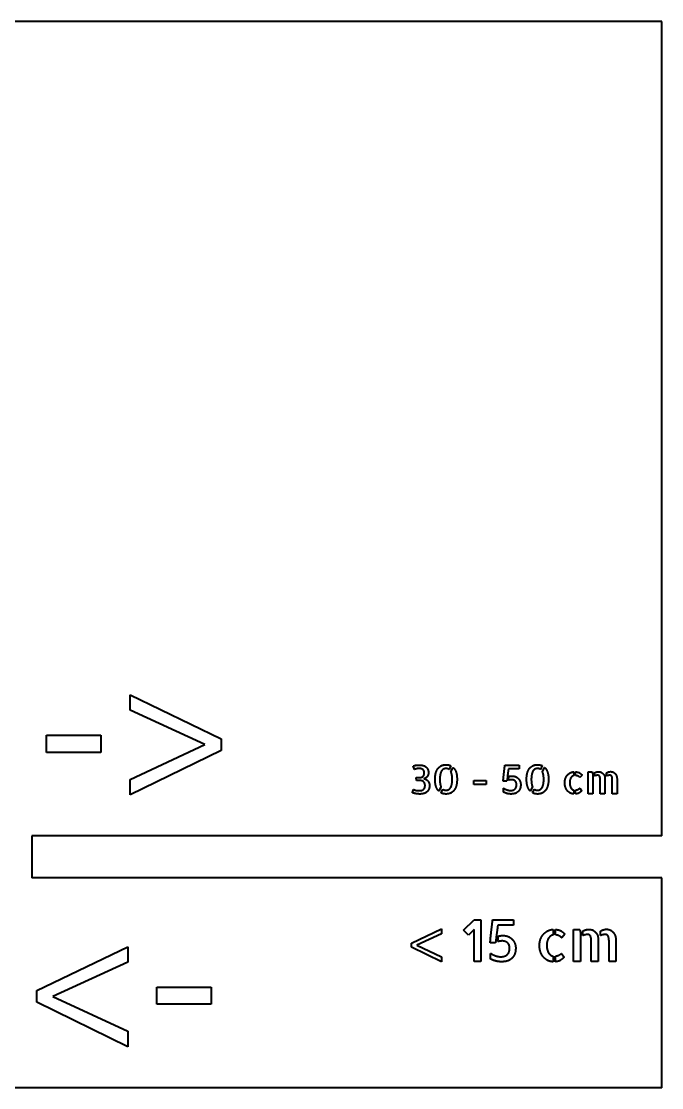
# Model space of a CAD drawing. Header units: inches. Extents: x 8.7 to 24.7, y -17.1 to -7.1.
# Drawn here: x 18.7 to 24.7, y -17.08 to -7.08 of the extents above; entities that cross this region are included whole.
import ezdxf

# ---------------------------------------------------------------- set-up
doc = ezdxf.new("R2010")
doc.units = ezdxf.units.IN
doc.header["$MEASUREMENT"] = 0
doc.layers.add('Visible', color=7, linetype='Continuous', lineweight=40)

msp = doc.modelspace()

# ---------------------------------------------------------------- linework, layer by layer
at = {"layer": 'Visible'}
for p, q in [((24.703, -7.079), (8.703, -7.079)), ((24.703, -14.717), (24.703, -7.079)), ((19.718, -13.54), (19.718, -13.395)), ((19.718, -13.395), (20.571, -13.807)), ((20.42, -13.861), (19.718, -13.54)), ((18.935, -13.773), (19.444, -13.773)), ((18.935, -13.935), (18.935, -13.773)), ((19.444, -13.773), (19.444, -13.935)), ((19.718, -14.188), (20.42, -13.861)), ((20.571, -13.807), (20.571, -13.916)), ((19.444, -13.935), (18.935, -13.935)), ((20.571, -13.916), (19.718, -14.333)), ((22.386, -14.094), (22.373, -14.061)), ((22.725, -14.059), (22.709, -14.094)), ((22.727, -14.117), (22.747, -14.075)), ((23.233, -14.054), (23.366, -14.054)), ((23.366, -14.09), (23.266, -14.09)), ((23.366, -14.054), (23.366, -14.09)), ((23.583, -14.059), (23.567, -14.094)), ((23.585, -14.117), (23.605, -14.075)), ((19.718, -14.333), (19.718, -14.188)), ((22.403, -14.199), (22.402, -14.169)), ((22.402, -14.169), (22.427, -14.169)), ((22.44, -14.199), (22.403, -14.199)), ((22.942, -14.198), (23.058, -14.198)), ((22.942, -14.235), (22.942, -14.198)), ((23.058, -14.198), (23.058, -14.235)), ((23.253, -14.189), (23.251, -14.204)), ((23.256, -14.165), (23.253, -14.189)), ((23.267, -14.195), (23.271, -14.158)), ((23.88, -14.117), (23.88, -14.152)), ((23.895, -14.152), (23.895, -14.117)), ((23.956, -14.147), (23.936, -14.171)), ((24.013, -14.117), (24.052, -14.117)), ((24.013, -14.323), (24.013, -14.117)), ((24.052, -14.117), (24.057, -14.138)), ((24.057, -14.138), (24.057, -14.323)), ((24.072, -14.156), (24.072, -14.128)), ((24.126, -14.323), (24.126, -14.187)), ((24.185, -14.156), (24.185, -14.128)), ((24.284, -14.183), (24.284, -14.323)), ((22.367, -14.312), (22.377, -14.281)), ((22.633, -14.256), (22.613, -14.298)), ((22.635, -14.314), (22.651, -14.28)), ((23.058, -14.235), (22.942, -14.235)), ((23.251, -14.204), (23.217, -14.204)), ((23.219, -14.306), (23.219, -14.27)), ((23.491, -14.256), (23.471, -14.298)), ((23.493, -14.314), (23.509, -14.28)), ((23.88, -14.288), (23.88, -14.324)), ((23.895, -14.324), (23.895, -14.288)), ((23.935, -14.27), (23.952, -14.294)), ((24.17, -14.207), (24.17, -14.323)), ((24.24, -14.323), (24.24, -14.211)), ((24.057, -14.323), (24.013, -14.323)), ((24.17, -14.323), (24.126, -14.323)), ((24.284, -14.323), (24.24, -14.323)), ((18.797, -14.717), (18.797, -15.11)), ((24.703, -14.717), (18.797, -14.717)), ((24.703, -15.11), (18.797, -15.11)), ((24.703, -17.079), (24.703, -15.11)), ((22.356, -15.725), (22.639, -15.588)), ((22.639, -15.588), (22.639, -15.636)), ((22.844, -15.603), (22.944, -15.504)), ((22.944, -15.596), (22.89, -15.649)), ((22.944, -15.504), (23.008, -15.504)), ((22.944, -15.896), (22.944, -15.596)), ((23.008, -15.504), (23.008, -15.896)), ((23.118, -15.504), (23.312, -15.504)), ((23.312, -15.556), (23.166, -15.556)), ((23.312, -15.504), (23.312, -15.556)), ((23.684, -15.595), (23.684, -15.647)), ((23.706, -15.646), (23.706, -15.595)), ((23.877, -15.596), (23.935, -15.596)), ((23.877, -15.896), (23.877, -15.596)), ((23.935, -15.596), (23.941, -15.627)), ((22.639, -15.636), (22.406, -15.743)), ((22.89, -15.649), (22.844, -15.603)), ((23.151, -15.666), (23.147, -15.701)), ((23.168, -15.709), (23.174, -15.656)), ((23.794, -15.639), (23.765, -15.674)), ((23.941, -15.627), (23.941, -15.896)), ((23.963, -15.653), (23.963, -15.611)), ((24.042, -15.896), (24.042, -15.698)), ((24.129, -15.653), (24.129, -15.611)), ((24.273, -15.692), (24.273, -15.896)), ((18.844, -16.169), (19.696, -15.757)), ((19.696, -15.757), (19.696, -15.902)), ((22.356, -15.761), (22.356, -15.725)), ((22.639, -15.899), (22.356, -15.761)), ((22.406, -15.743), (22.639, -15.851)), ((23.144, -15.722), (23.095, -15.722)), ((23.147, -15.701), (23.144, -15.722)), ((24.107, -15.727), (24.107, -15.896)), ((24.209, -15.896), (24.209, -15.733)), ((22.639, -15.851), (22.639, -15.899)), ((23.008, -15.896), (22.944, -15.896)), ((23.097, -15.872), (23.097, -15.819)), ((23.684, -15.845), (23.684, -15.898)), ((23.706, -15.898), (23.706, -15.845)), ((23.764, -15.819), (23.788, -15.854)), ((23.941, -15.896), (23.877, -15.896)), ((24.107, -15.896), (24.042, -15.896)), ((24.273, -15.896), (24.209, -15.896)), ((19.696, -15.902), (18.994, -16.224)), ((18.844, -16.278), (18.844, -16.169)), ((19.968, -16.135), (20.478, -16.135)), ((19.968, -16.297), (19.968, -16.135)), ((20.478, -16.135), (20.478, -16.297)), ((19.696, -16.695), (18.844, -16.278)), ((18.994, -16.224), (19.696, -16.55)), ((20.478, -16.297), (19.968, -16.297)), ((19.696, -16.55), (19.696, -16.695)), ((24.703, -17.079), (8.703, -17.079))]:
    msp.add_line(p, q, dxfattribs=at)
for points in [[(22.373, -14.061), (22.382, -14.059), (22.395, -14.056)], [(22.401, -14.089), (22.391, -14.092), (22.386, -14.094)], [(22.395, -14.056), (22.408, -14.053), (22.432, -14.053)], [(22.428, -14.086), (22.411, -14.086), (22.401, -14.089)], [(22.454, -14.09), (22.445, -14.086), (22.428, -14.086)], [(22.432, -14.053), (22.449, -14.053), (22.465, -14.057)], [(22.469, -14.1), (22.464, -14.094), (22.454, -14.09)], [(22.465, -14.057), (22.48, -14.061), (22.491, -14.07)], [(22.475, -14.113), (22.473, -14.106), (22.469, -14.1)], [(22.491, -14.07), (22.503, -14.079), (22.51, -14.094)], [(22.51, -14.094), (22.516, -14.108), (22.516, -14.127)], [(22.585, -14.128), (22.592, -14.102), (22.606, -14.085)], [(22.606, -14.085), (22.619, -14.068), (22.638, -14.059)], [(22.638, -14.059), (22.657, -14.05), (22.681, -14.05)], [(22.657, -14.091), (22.647, -14.096), (22.639, -14.108)], [(22.682, -14.086), (22.668, -14.086), (22.657, -14.091)], [(22.681, -14.05), (22.706, -14.05), (22.725, -14.059)], [(22.709, -14.094), (22.697, -14.086), (22.682, -14.086)], [(22.747, -14.075), (22.765, -14.092), (22.775, -14.12)], [(23.225, -14.123), (23.228, -14.092), (23.233, -14.054)], [(23.266, -14.09), (23.262, -14.117), (23.26, -14.132)], [(23.443, -14.128), (23.45, -14.102), (23.463, -14.085)], [(23.463, -14.085), (23.477, -14.068), (23.496, -14.059)], [(23.496, -14.059), (23.515, -14.05), (23.538, -14.05)], [(23.515, -14.091), (23.504, -14.096), (23.497, -14.108)], [(23.54, -14.086), (23.526, -14.086), (23.515, -14.091)], [(23.538, -14.05), (23.564, -14.05), (23.583, -14.059)], [(23.567, -14.094), (23.555, -14.086), (23.54, -14.086)], [(23.605, -14.075), (23.623, -14.092), (23.632, -14.12)], [(22.427, -14.169), (22.435, -14.169), (22.443, -14.169)], [(22.473, -14.212), (22.461, -14.199), (22.44, -14.199)], [(22.443, -14.169), (22.452, -14.168), (22.459, -14.165)], [(22.459, -14.165), (22.466, -14.161), (22.471, -14.152)], [(22.471, -14.152), (22.476, -14.144), (22.476, -14.127)], [(22.488, -14.175), (22.481, -14.18), (22.474, -14.181)], [(22.474, -14.181), (22.483, -14.183), (22.491, -14.187)], [(22.476, -14.127), (22.476, -14.121), (22.475, -14.113)], [(22.502, -14.164), (22.496, -14.171), (22.488, -14.175)], [(22.491, -14.187), (22.5, -14.191), (22.508, -14.199)], [(22.512, -14.148), (22.508, -14.157), (22.502, -14.164)], [(22.508, -14.199), (22.516, -14.207), (22.521, -14.219)], [(22.516, -14.127), (22.516, -14.138), (22.512, -14.148)], [(22.578, -14.187), (22.578, -14.153), (22.585, -14.128)], [(22.587, -14.254), (22.578, -14.226), (22.578, -14.187)], [(22.627, -14.14), (22.623, -14.159), (22.622, -14.187)], [(22.622, -14.187), (22.623, -14.21), (22.625, -14.227)], [(22.639, -14.108), (22.631, -14.121), (22.627, -14.14)], [(22.728, -14.118), (22.727, -14.118), (22.727, -14.117)], [(22.736, -14.147), (22.733, -14.13), (22.728, -14.118)], [(22.735, -14.235), (22.739, -14.215), (22.739, -14.187)], [(22.739, -14.187), (22.739, -14.164), (22.736, -14.147)], [(22.775, -14.12), (22.784, -14.148), (22.784, -14.187)], [(22.784, -14.187), (22.784, -14.221), (22.777, -14.247)], [(23.217, -14.204), (23.217, -14.201), (23.218, -14.193)], [(23.218, -14.193), (23.218, -14.185), (23.219, -14.174)], [(23.219, -14.174), (23.22, -14.163), (23.222, -14.15)], [(23.222, -14.15), (23.223, -14.137), (23.225, -14.123)], [(23.257, -14.154), (23.256, -14.161), (23.256, -14.163)], [(23.256, -14.163), (23.256, -14.165), (23.256, -14.165)], [(23.26, -14.132), (23.258, -14.147), (23.257, -14.154)], [(23.28, -14.192), (23.273, -14.193), (23.267, -14.195)], [(23.271, -14.158), (23.279, -14.157), (23.287, -14.156)], [(23.294, -14.191), (23.287, -14.191), (23.28, -14.192)], [(23.287, -14.156), (23.295, -14.156), (23.299, -14.156)], [(23.329, -14.203), (23.316, -14.191), (23.294, -14.191)], [(23.299, -14.156), (23.318, -14.156), (23.334, -14.163)], [(23.334, -14.163), (23.349, -14.169), (23.359, -14.181)], [(23.359, -14.181), (23.37, -14.192), (23.375, -14.206)], [(23.436, -14.187), (23.436, -14.153), (23.443, -14.128)], [(23.445, -14.254), (23.436, -14.226), (23.436, -14.187)], [(23.485, -14.14), (23.481, -14.159), (23.48, -14.187)], [(23.48, -14.187), (23.481, -14.21), (23.483, -14.227)], [(23.497, -14.108), (23.489, -14.121), (23.485, -14.14)], [(23.585, -14.118), (23.585, -14.118), (23.585, -14.117)], [(23.594, -14.147), (23.591, -14.13), (23.585, -14.118)], [(23.593, -14.235), (23.597, -14.215), (23.597, -14.187)], [(23.597, -14.187), (23.597, -14.164), (23.594, -14.147)], [(23.632, -14.12), (23.642, -14.148), (23.642, -14.187)], [(23.642, -14.187), (23.642, -14.221), (23.634, -14.247)], [(23.794, -14.22), (23.794, -14.199), (23.8, -14.181)], [(23.8, -14.181), (23.806, -14.163), (23.817, -14.149)], [(23.817, -14.149), (23.829, -14.135), (23.845, -14.127)], [(23.851, -14.174), (23.84, -14.193), (23.84, -14.219)], [(23.845, -14.127), (23.861, -14.118), (23.88, -14.117)], [(23.88, -14.152), (23.862, -14.156), (23.851, -14.174)], [(23.895, -14.117), (23.915, -14.118), (23.93, -14.125)], [(23.921, -14.158), (23.911, -14.153), (23.895, -14.152)], [(23.936, -14.171), (23.931, -14.164), (23.921, -14.158)], [(23.93, -14.125), (23.944, -14.133), (23.956, -14.147)], [(24.072, -14.128), (24.081, -14.122), (24.091, -14.119)], [(24.089, -14.151), (24.08, -14.152), (24.072, -14.156)], [(24.102, -14.149), (24.097, -14.149), (24.089, -14.151)], [(24.091, -14.119), (24.101, -14.116), (24.111, -14.116)], [(24.117, -14.154), (24.112, -14.149), (24.102, -14.149)], [(24.111, -14.116), (24.127, -14.116), (24.139, -14.123)], [(24.124, -14.168), (24.122, -14.159), (24.117, -14.154)], [(24.126, -14.187), (24.126, -14.176), (24.124, -14.168)], [(24.139, -14.123), (24.15, -14.13), (24.161, -14.143)], [(24.161, -14.143), (24.166, -14.15), (24.168, -14.157)], [(24.168, -14.157), (24.17, -14.165), (24.17, -14.173)], [(24.17, -14.173), (24.171, -14.181), (24.17, -14.189)], [(24.17, -14.189), (24.17, -14.198), (24.17, -14.207)], [(24.185, -14.128), (24.195, -14.122), (24.205, -14.118)], [(24.205, -14.15), (24.196, -14.151), (24.185, -14.156)], [(24.205, -14.118), (24.215, -14.115), (24.224, -14.115)], [(24.215, -14.149), (24.213, -14.149), (24.205, -14.15)], [(24.231, -14.154), (24.226, -14.149), (24.215, -14.149)], [(24.224, -14.115), (24.237, -14.115), (24.248, -14.12)], [(24.238, -14.168), (24.236, -14.159), (24.231, -14.154)], [(24.24, -14.187), (24.24, -14.176), (24.238, -14.168)], [(24.24, -14.211), (24.24, -14.199), (24.24, -14.187)], [(24.248, -14.12), (24.258, -14.125), (24.267, -14.134)], [(24.267, -14.134), (24.275, -14.143), (24.279, -14.156)], [(24.279, -14.156), (24.284, -14.168), (24.284, -14.183)], [(22.377, -14.281), (22.381, -14.282), (22.383, -14.285)], [(22.383, -14.285), (22.386, -14.287), (22.392, -14.289)], [(22.392, -14.289), (22.397, -14.291), (22.407, -14.292)], [(22.407, -14.292), (22.417, -14.293), (22.434, -14.293)], [(22.434, -14.293), (22.459, -14.293), (22.472, -14.28)], [(22.472, -14.28), (22.484, -14.266), (22.484, -14.245)], [(22.484, -14.245), (22.484, -14.226), (22.473, -14.212)], [(22.507, -14.299), (22.499, -14.308), (22.489, -14.313)], [(22.521, -14.277), (22.515, -14.29), (22.507, -14.299)], [(22.521, -14.219), (22.526, -14.23), (22.526, -14.245)], [(22.526, -14.245), (22.526, -14.263), (22.521, -14.277)], [(22.613, -14.298), (22.596, -14.281), (22.587, -14.254)], [(22.625, -14.227), (22.628, -14.244), (22.633, -14.256)], [(22.651, -14.28), (22.663, -14.289), (22.68, -14.289)], [(22.68, -14.289), (22.693, -14.289), (22.704, -14.284)], [(22.704, -14.284), (22.715, -14.278), (22.723, -14.266)], [(22.723, -14.266), (22.731, -14.254), (22.735, -14.235)], [(22.756, -14.29), (22.743, -14.307), (22.724, -14.316)], [(22.777, -14.247), (22.77, -14.273), (22.756, -14.29)], [(23.219, -14.27), (23.224, -14.273), (23.232, -14.277)], [(23.232, -14.277), (23.239, -14.281), (23.248, -14.284)], [(23.248, -14.284), (23.257, -14.288), (23.267, -14.29)], [(23.267, -14.29), (23.276, -14.292), (23.285, -14.292)], [(23.285, -14.292), (23.312, -14.292), (23.327, -14.278)], [(23.327, -14.278), (23.342, -14.265), (23.342, -14.236)], [(23.342, -14.236), (23.342, -14.215), (23.329, -14.203)], [(23.371, -14.283), (23.361, -14.301), (23.347, -14.31)], [(23.381, -14.236), (23.381, -14.266), (23.371, -14.283)], [(23.375, -14.206), (23.381, -14.22), (23.381, -14.236)], [(23.471, -14.298), (23.454, -14.281), (23.445, -14.254)], [(23.483, -14.227), (23.486, -14.244), (23.491, -14.256)], [(23.509, -14.28), (23.52, -14.289), (23.537, -14.289)], [(23.537, -14.289), (23.551, -14.289), (23.562, -14.284)], [(23.562, -14.284), (23.573, -14.278), (23.581, -14.266)], [(23.581, -14.266), (23.588, -14.254), (23.593, -14.235)], [(23.614, -14.29), (23.6, -14.307), (23.582, -14.316)], [(23.634, -14.247), (23.627, -14.273), (23.614, -14.29)], [(23.8, -14.259), (23.794, -14.241), (23.794, -14.22)], [(23.817, -14.292), (23.806, -14.278), (23.8, -14.259)], [(23.844, -14.315), (23.828, -14.306), (23.817, -14.292)], [(23.84, -14.219), (23.84, -14.232), (23.843, -14.244)], [(23.843, -14.244), (23.846, -14.256), (23.851, -14.265)], [(23.851, -14.265), (23.856, -14.274), (23.863, -14.281)], [(23.863, -14.281), (23.871, -14.287), (23.88, -14.288)], [(23.895, -14.288), (23.908, -14.287), (23.918, -14.282)], [(23.918, -14.282), (23.927, -14.277), (23.935, -14.27)], [(23.952, -14.294), (23.94, -14.308), (23.927, -14.316)], [(22.392, -14.32), (22.374, -14.316), (22.367, -14.312)], [(22.44, -14.325), (22.41, -14.325), (22.392, -14.32)], [(22.452, -14.324), (22.445, -14.325), (22.44, -14.325)], [(22.47, -14.321), (22.46, -14.323), (22.452, -14.324)], [(22.489, -14.313), (22.479, -14.318), (22.47, -14.321)], [(22.681, -14.325), (22.655, -14.325), (22.635, -14.314)], [(22.724, -14.316), (22.705, -14.325), (22.681, -14.325)], [(23.229, -14.311), (23.222, -14.308), (23.219, -14.306)], [(23.245, -14.318), (23.236, -14.314), (23.229, -14.311)], [(23.266, -14.323), (23.255, -14.321), (23.245, -14.318)], [(23.29, -14.325), (23.277, -14.325), (23.266, -14.323)], [(23.317, -14.322), (23.301, -14.325), (23.29, -14.325)], [(23.347, -14.31), (23.332, -14.32), (23.317, -14.322)], [(23.538, -14.325), (23.513, -14.325), (23.493, -14.314)], [(23.582, -14.316), (23.563, -14.325), (23.538, -14.325)], [(23.88, -14.324), (23.86, -14.323), (23.844, -14.315)], [(23.927, -14.316), (23.914, -14.323), (23.895, -14.324)], [(23.106, -15.605), (23.112, -15.559), (23.118, -15.504)], [(23.166, -15.556), (23.161, -15.596), (23.158, -15.617)], [(23.632, -15.61), (23.655, -15.597), (23.684, -15.595)], [(23.706, -15.595), (23.735, -15.597), (23.756, -15.607)], [(23.963, -15.611), (23.976, -15.603), (23.991, -15.599)], [(23.991, -15.599), (24.005, -15.594), (24.02, -15.594)], [(24.02, -15.594), (24.044, -15.594), (24.061, -15.604)], [(24.129, -15.611), (24.143, -15.602), (24.158, -15.598)], [(24.158, -15.598), (24.173, -15.593), (24.185, -15.593)], [(24.185, -15.593), (24.203, -15.593), (24.219, -15.6)], [(24.219, -15.6), (24.235, -15.607), (24.247, -15.62)], [(23.096, -15.706), (23.097, -15.695), (23.098, -15.679)], [(23.098, -15.679), (23.1, -15.662), (23.102, -15.643)], [(23.102, -15.643), (23.104, -15.624), (23.106, -15.605)], [(23.152, -15.663), (23.151, -15.665), (23.151, -15.666)], [(23.153, -15.65), (23.152, -15.66), (23.152, -15.663)], [(23.158, -15.617), (23.155, -15.639), (23.153, -15.65)], [(23.174, -15.656), (23.185, -15.654), (23.197, -15.653)], [(23.197, -15.653), (23.209, -15.652), (23.215, -15.652)], [(23.215, -15.652), (23.243, -15.652), (23.265, -15.662)], [(23.265, -15.662), (23.287, -15.672), (23.302, -15.688)], [(23.302, -15.688), (23.318, -15.705), (23.326, -15.726)], [(23.557, -15.746), (23.557, -15.716), (23.566, -15.689)], [(23.566, -15.689), (23.575, -15.662), (23.592, -15.642)], [(23.592, -15.642), (23.609, -15.622), (23.632, -15.61)], [(23.641, -15.679), (23.625, -15.706), (23.625, -15.744)], [(23.684, -15.647), (23.657, -15.652), (23.641, -15.679)], [(23.743, -15.656), (23.729, -15.648), (23.706, -15.646)], [(23.765, -15.674), (23.757, -15.664), (23.743, -15.656)], [(23.756, -15.607), (23.777, -15.618), (23.794, -15.639)], [(23.988, -15.645), (23.975, -15.647), (23.963, -15.653)], [(24.007, -15.642), (24, -15.642), (23.988, -15.645)], [(24.029, -15.649), (24.021, -15.642), (24.007, -15.642)], [(24.039, -15.669), (24.036, -15.657), (24.029, -15.649)], [(24.042, -15.698), (24.042, -15.682), (24.039, -15.669)], [(24.061, -15.604), (24.078, -15.614), (24.093, -15.634)], [(24.093, -15.634), (24.1, -15.643), (24.103, -15.654)], [(24.103, -15.654), (24.106, -15.665), (24.106, -15.677)], [(24.106, -15.677), (24.107, -15.688), (24.107, -15.701)], [(24.157, -15.644), (24.145, -15.645), (24.129, -15.653)], [(24.173, -15.642), (24.169, -15.642), (24.157, -15.644)], [(24.195, -15.649), (24.188, -15.642), (24.173, -15.642)], [(24.205, -15.669), (24.202, -15.657), (24.195, -15.649)], [(24.209, -15.698), (24.208, -15.682), (24.205, -15.669)], [(24.209, -15.733), (24.209, -15.715), (24.209, -15.698)], [(24.247, -15.62), (24.259, -15.634), (24.266, -15.652)], [(24.266, -15.652), (24.273, -15.67), (24.273, -15.692)], [(23.095, -15.722), (23.095, -15.718), (23.096, -15.706)], [(23.187, -15.705), (23.177, -15.706), (23.168, -15.709)], [(23.207, -15.703), (23.197, -15.703), (23.187, -15.705)], [(23.258, -15.721), (23.238, -15.703), (23.207, -15.703)], [(23.255, -15.831), (23.277, -15.811), (23.277, -15.769)], [(23.277, -15.769), (23.277, -15.738), (23.258, -15.721)], [(23.334, -15.769), (23.334, -15.812), (23.319, -15.838)], [(23.326, -15.726), (23.334, -15.746), (23.334, -15.769)], [(23.566, -15.803), (23.557, -15.776), (23.557, -15.746)], [(23.625, -15.744), (23.625, -15.764), (23.629, -15.781)], [(23.629, -15.781), (23.633, -15.798), (23.641, -15.812)], [(24.107, -15.701), (24.107, -15.713), (24.107, -15.727)], [(23.097, -15.819), (23.105, -15.823), (23.116, -15.829)], [(23.113, -15.879), (23.102, -15.874), (23.097, -15.872)], [(23.136, -15.888), (23.123, -15.883), (23.113, -15.879)], [(23.116, -15.829), (23.127, -15.835), (23.14, -15.84)], [(23.166, -15.895), (23.15, -15.892), (23.136, -15.888)], [(23.14, -15.84), (23.153, -15.845), (23.167, -15.848)], [(23.201, -15.898), (23.183, -15.898), (23.166, -15.895)], [(23.167, -15.848), (23.181, -15.851), (23.193, -15.851)], [(23.193, -15.851), (23.233, -15.851), (23.255, -15.831)], [(23.24, -15.895), (23.217, -15.898), (23.201, -15.898)], [(23.284, -15.877), (23.263, -15.891), (23.24, -15.895)], [(23.319, -15.838), (23.305, -15.864), (23.284, -15.877)], [(23.591, -15.851), (23.575, -15.83), (23.566, -15.803)], [(23.631, -15.884), (23.608, -15.871), (23.591, -15.851)], [(23.684, -15.898), (23.655, -15.896), (23.631, -15.884)], [(23.641, -15.812), (23.648, -15.825), (23.659, -15.834)], [(23.659, -15.834), (23.67, -15.843), (23.684, -15.845)], [(23.706, -15.845), (23.725, -15.843), (23.738, -15.836)], [(23.752, -15.885), (23.733, -15.896), (23.706, -15.898)], [(23.738, -15.836), (23.752, -15.829), (23.764, -15.819)], [(23.788, -15.854), (23.771, -15.874), (23.752, -15.885)]]:
    msp.add_open_spline(points, degree=2, dxfattribs=at)

doc.saveas('drawing.dxf')
